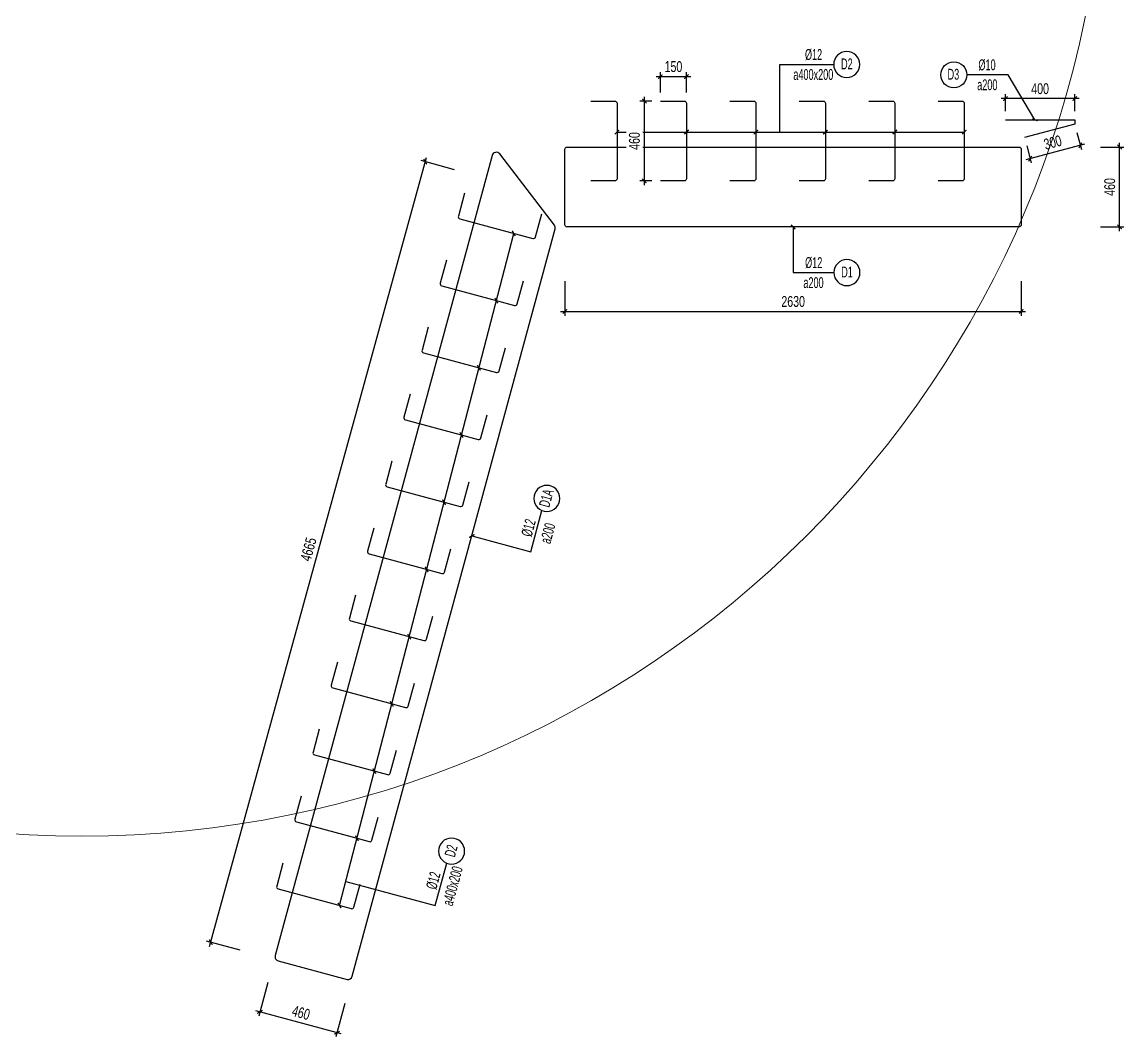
# Model space of a CAD drawing. Header units: millimetres. Extents: x -147841 to 368790, y -162721 to 84261.
# Drawn here: x 266506 to 272852, y -109368 to -103522 of the extents above; entities that cross this region are included whole.
import ezdxf
from ezdxf.enums import TextEntityAlignment as Align

# ---------------------------------------------------------------- set-up
doc = ezdxf.new("R2010")
doc.units = ezdxf.units.MM
doc.header["$LTSCALE"] = 1000
doc.header["$MEASUREMENT"] = 0
doc.header["$PDMODE"] = 1
doc.header["$PDSIZE"] = -10
doc.layers.get('0').update_dxf_attribs({"linetype": 'CONTINUOUS', "lineweight": 18})
doc.layers.get('DEFPOINTS').update_dxf_attribs({"color": 5, "linetype": 'CONTINUOUS', "lineweight": 18})
for name, color, linetype in [('ccu11-Manh', 8, 'CONTINUOUS'), ('ccu11-Thay', 7, 'CONTINUOUS'), ('ccu11-Thepdai', 6, 'CONTINUOUS'), ('KC-Cotthep', 8, 'CONTINUOUS'), ('KC-Dim', 8, 'CONTINUOUS')]:
    doc.layers.add(name, color=color, linetype=linetype)
doc.styles.add('ARIAL', font='arial.ttf', dxfattribs={"width": 0.7})
doc.styles.add('ccu11-dim', font='vnsimli.shx', dxfattribs={"width": 0.65, "bigfont": 'bigfont.shx'})
doc.dimstyles.new('2.5-25', dxfattribs={"dimscale": 25, "dimtxt": 2.5, "dimasz": 1, "dimexe": 1, "dimexo": 2, "dimgap": 1, "dimtad": 1, "dimdec": 1, "dimrnd": 5, "dimdsep": 46, "dimtxsty": 'ARIAL', "dimblk": 'ARCHTICK', "dimcen": -1, "dimdle": 1, "dimclrd": 256, "dimclre": 256, "dimclrt": 3, "dimadec": 0, "dimazin": 2, "dimtfac": 0.1, "dimtdec": 1, "dimtmove": 0, "dimatfit": 1, "dimldrblk": 'ARCHTICK', "dimfxl": 1, "dimtvp": 0.833333, "dimtfill": 1, "dimtolj": 1, "dimtzin": 12, "dimarcsym": 0})
doc.dimstyles.new('ccu11-100x4', dxfattribs={"dimscale": 100, "dimtxt": 2.5, "dimasz": 1, "dimexe": 1, "dimexo": 2, "dimgap": 1, "dimtad": 1, "dimdec": 0, "dimlfac": 0.25, "dimdsep": 46, "dimtxsty": 'ccu11-dim', "dimblk": 'ARCHTICK', "dimcen": -1, "dimdle": 1, "dimclrd": 256, "dimclre": 256, "dimclrt": 31, "dimadec": 0, "dimazin": 2, "dimtfac": 0.1, "dimtdec": 0, "dimtmove": 0, "dimatfit": 1, "dimldrblk": 'ARCHTICK', "dimfxl": 1, "dimtvp": 0.833333, "dimtolj": 1, "dimtzin": 12, "dimarcsym": 0})

# ---------------------------------------------------------------- blocks, each defined once
blk = doc.blocks.new('_ARCHTICK')
at = {"color": 0, "linetype": 'ByBlock', "const_width": 0.3}
blk.add_lwpolyline([(-0.5, -0.5), (0.5, 0.5)], dxfattribs=at)
blk = doc.blocks.new('att_thep_2')
blk.add_circle((-300, 0), 300)
at = {"color": 3, "style": 'ARIAL', "width": 0.6}
blk.add_attdef('DK', text='', height=250, dxfattribs=at).set_placement((467, 105), align=Align.CENTER)
at = {"color": 31, "style": 'ARIAL', "width": 0.6}
blk.add_attdef('SH', text='', height=250, dxfattribs=at).set_placement((-281, -111), align=Align.CENTER)
at = {"color": 2, "style": 'ARIAL', "width": 0.6}
blk.add_attdef('KC', text='', height=250, dxfattribs=at).set_placement((472, -355), align=Align.CENTER)
blk = doc.blocks.new('*D628')
at = {"layer": 'DEFPOINTS', "color": 0, "ltscale": 3000, "transparency": 16777216}
for p in [(272169.4, -103962.9), (272169.4, -104085.5), (272568.7, -104085.5)]:
    blk.add_point(p, dxfattribs=at)
at = {"layer": 'KC-Dim', "lineweight": -2, "ltscale": 3000, "transparency": 16777216}
for p, q in [((272169.4, -104035.5), (272169.4, -103937.9)), ((272568.7, -104035.5), (272568.7, -103937.9)), ((272593.7, -103962.9), (272144.4, -103962.9))]:
    blk.add_line(p, q, dxfattribs=at)
at = {"layer": 'KC-Dim', "lineweight": -2, "ltscale": 3000, "transparency": 16777216, "xscale": 25, "yscale": 25, "zscale": 25, "rotation": 180}
blk.add_blockref('_ARCHTICK', (272169.4, -103962.9), dxfattribs=at)
at = {"layer": 'KC-Dim', "lineweight": -2, "ltscale": 3000, "transparency": 16777216, "xscale": 25, "yscale": 25, "zscale": 25}
blk.add_blockref('_ARCHTICK', (272568.7, -103962.9), dxfattribs=at)
at = {"layer": 'KC-Dim', "color": 3, "ltscale": 3000, "transparency": 16777216, "insert": (272369.1, -103906), "char_height": 62.5, "attachment_point": 5, "style": 'ARIAL', "bg_fill": 3, "box_fill_scale": 1.25, "bg_fill_color": 256, "bg_fill_true_color": 13158600, "bg_fill_transparency": 0}
blk.add_mtext('\\A1;400', dxfattribs=at)
blk = doc.blocks.new('*D629')
at = {"layer": 'DEFPOINTS', "color": 0, "ltscale": 3000, "transparency": 16777216}
for p in [(272568.7, -104109.2), (272279, -104186.4), (272311.7, -104309)]:
    blk.add_point(p, dxfattribs=at)
at = {"layer": 'KC-Dim', "lineweight": -2, "ltscale": 3000, "transparency": 16777216}
for p, q in [((272581.6, -104157.5), (272607.8, -104255.9)), ((272625.5, -104225.3), (272287.6, -104315.4)), ((272291.9, -104234.7), (272318.2, -104333.1))]:
    blk.add_line(p, q, dxfattribs=at)
at = {"layer": 'KC-Dim', "lineweight": -2, "ltscale": 3000, "transparency": 16777216, "xscale": 25, "yscale": 25, "zscale": 25}
for p, rotation in [((272601.4, -104231.8), 14.92381909086665), ((272311.7, -104309), 194.9238190908667)]:
    blk.add_blockref('_ARCHTICK', p, dxfattribs=dict(at, rotation=rotation))
at = {"layer": 'KC-Dim', "color": 3, "ltscale": 3000, "transparency": 16777216, "insert": (272441.9, -104215.4), "char_height": 62.5, "attachment_point": 5, "rotation": 14.92382, "style": 'ARIAL', "bg_fill": 3, "box_fill_scale": 1.25, "bg_fill_color": 256, "bg_fill_true_color": 13158600, "bg_fill_transparency": 0}
blk.add_mtext('\\A1;300', dxfattribs=at)
blk = doc.blocks.new('*D627')
at = {"layer": 'DEFPOINTS', "color": 0, "ltscale": 3000, "transparency": 16777216}
for p in [(272666.7, -104241.7), (272827.1, -104241.7), (272666.7, -104701.7)]:
    blk.add_point(p, dxfattribs=at)
at = {"layer": 'KC-Dim', "lineweight": -2, "ltscale": 3000, "transparency": 16777216}
for p, q in [((272716.7, -104241.7), (272852.1, -104241.7)), ((272827.1, -104726.7), (272827.1, -104216.7)), ((272716.7, -104701.7), (272852.1, -104701.7))]:
    blk.add_line(p, q, dxfattribs=at)
at = {"layer": 'KC-Dim', "lineweight": -2, "ltscale": 3000, "transparency": 16777216, "xscale": 25, "yscale": 25, "zscale": 25}
for p, rotation in [((272827.1, -104241.7), 90), ((272827.1, -104701.7), 270)]:
    blk.add_blockref('_ARCHTICK', p, dxfattribs=dict(at, rotation=rotation))
at = {"layer": 'KC-Dim', "color": 3, "ltscale": 3000, "transparency": 16777216, "insert": (272770.1, -104471.7), "char_height": 62.5, "attachment_point": 5, "rotation": 90, "style": 'ARIAL', "bg_fill": 3, "box_fill_scale": 1.25, "bg_fill_color": 256, "bg_fill_true_color": 13158600, "bg_fill_transparency": 0}
blk.add_mtext('\\A1;460', dxfattribs=at)
blk = doc.blocks.new('*D630')
at = {"layer": 'DEFPOINTS', "color": 0, "ltscale": 3000, "transparency": 16777216}
for p in [(267938.3, -108994.2), (268382.3, -109114.5), (267876.1, -109223.8)]:
    blk.add_point(p, dxfattribs=at)
at = {"layer": 'KC-Dim', "lineweight": -2, "ltscale": 3000, "transparency": 16777216}
for p, q in [((267921.8, -109054.9), (267869.5, -109247.9)), ((268365.9, -109175.2), (268313.6, -109368.2)), ((268344.2, -109350.6), (267851.9, -109217.2))]:
    blk.add_line(p, q, dxfattribs=at)
at = {"layer": 'KC-Dim', "lineweight": -2, "ltscale": 3000, "transparency": 16777216, "xscale": 25, "yscale": 25, "zscale": 25}
for p, rotation in [((267876.1, -109223.8), 164.8377311500937), ((268320.1, -109344.1), 344.8377311500937)]:
    blk.add_blockref('_ARCHTICK', p, dxfattribs=dict(at, rotation=rotation))
at = {"layer": 'KC-Dim', "color": 3, "ltscale": 3000, "transparency": 16777216, "insert": (268113, -109229), "char_height": 62.5, "attachment_point": 5, "rotation": 344.83773, "style": 'ARIAL', "bg_fill": 3, "box_fill_scale": 1.25, "bg_fill_color": 256, "bg_fill_true_color": 13158600, "bg_fill_transparency": 0}
blk.add_mtext('\\A1;460', dxfattribs=at)
blk = doc.blocks.new('*D1078')
at = {"layer": 'DEFPOINTS', "color": 0, "ltscale": 3000, "transparency": 16777216}
for p in [(268828.1, -104325.8), (269414.4, -104486.8), (268179.6, -108983.3)]:
    blk.add_point(p, dxfattribs=at)
at = {"layer": 'KC-Dim', "lineweight": -2, "ltscale": 3000, "transparency": 16777216}
for p, q in [((267586.7, -108846.4), (268834.7, -104301.7)), ((268996.9, -104372.1), (268804, -104319.2)), ((267762.1, -108868.7), (267569.2, -108815.7))]:
    blk.add_line(p, q, dxfattribs=at)
at = {"layer": 'KC-Dim', "lineweight": -2, "ltscale": 3000, "transparency": 16777216, "xscale": 25, "yscale": 25, "zscale": 25}
for p, rotation in [((268828.1, -104325.8), 74.64449290863362), ((267593.3, -108822.3), 254.6444929086336)]:
    blk.add_blockref('_ARCHTICK', p, dxfattribs=dict(at, rotation=rotation))
at = {"layer": 'KC-Dim', "color": 3, "ltscale": 3000, "transparency": 16777216, "insert": (268155.8, -106559), "char_height": 62.5, "attachment_point": 5, "rotation": 74.64449, "style": 'ARIAL', "bg_fill": 3, "box_fill_scale": 1.25, "bg_fill_color": 256, "bg_fill_true_color": 13158600, "bg_fill_transparency": 0}
blk.add_mtext('\\A1;4665', dxfattribs=at)
blk = doc.blocks.new('*D1079')
at = {"layer": 'DEFPOINTS', "color": 0, "ltscale": 3000, "transparency": 16777216}
for p in [(269633, -104471.7), (272260.8, -104471.7), (272260.8, -105188.6)]:
    blk.add_point(p, dxfattribs=at)
at = {"layer": 'KC-Dim', "lineweight": -2, "ltscale": 3000, "transparency": 16777216}
for p, q in [((269633, -105013.6), (269633, -105213.6)), ((272260.8, -105013.6), (272260.8, -105213.6)), ((269608, -105188.6), (272285.8, -105188.6))]:
    blk.add_line(p, q, dxfattribs=at)
at = {"layer": 'KC-Dim', "lineweight": -2, "ltscale": 3000, "transparency": 16777216, "xscale": 25, "yscale": 25, "zscale": 25, "rotation": 180}
blk.add_blockref('_ARCHTICK', (269633, -105188.6), dxfattribs=at)
at = {"layer": 'KC-Dim', "lineweight": -2, "ltscale": 3000, "transparency": 16777216, "xscale": 25, "yscale": 25, "zscale": 25}
blk.add_blockref('_ARCHTICK', (272260.8, -105188.6), dxfattribs=at)
at = {"layer": 'KC-Dim', "color": 3, "ltscale": 3000, "transparency": 16777216, "insert": (270946.9, -105131.7), "char_height": 62.5, "attachment_point": 5, "style": 'ARIAL', "bg_fill": 3, "box_fill_scale": 1.25, "bg_fill_color": 256, "bg_fill_true_color": 13158600, "bg_fill_transparency": 0}
blk.add_mtext('\\A1;2630', dxfattribs=at)
blk = doc.blocks.new('*D1531')
at = {"layer": 'DEFPOINTS', "color": 0, "ltscale": 3000, "transparency": 16777216}
for p in [(270182.5, -103976.9), (270089.9, -104436.9), (270182.5, -104436.9)]:
    blk.add_point(p, dxfattribs=at)
at = {"layer": 'KC-Dim', "lineweight": -2, "ltscale": 3000, "transparency": 16777216}
for p, q in [((270132.5, -103976.9), (270064.9, -103976.9)), ((270089.9, -103951.9), (270089.9, -104461.9)), ((270132.5, -104436.9), (270064.9, -104436.9))]:
    blk.add_line(p, q, dxfattribs=at)
at = {"layer": 'KC-Dim', "lineweight": -2, "ltscale": 3000, "transparency": 16777216, "xscale": 25, "yscale": 25, "zscale": 25}
for p, rotation in [((270089.9, -103976.9), 90), ((270089.9, -104436.9), 270)]:
    blk.add_blockref('_ARCHTICK', p, dxfattribs=dict(at, rotation=rotation))
at = {"layer": 'KC-Dim', "color": 3, "ltscale": 3000, "transparency": 16777216, "insert": (270033, -104206.9), "char_height": 62.5, "attachment_point": 5, "rotation": 90, "style": 'ARIAL', "bg_fill": 3, "box_fill_scale": 1.25, "bg_fill_color": 256, "bg_fill_true_color": 13158600, "bg_fill_transparency": 0}
blk.add_mtext('\\A1;460', dxfattribs=at)
blk = doc.blocks.new('*U1565')
at = {"layer": 'ccu11-Thepdai', "flags": 128}
blk.add_lwpolyline([(75, 230), (-62.5, 230, 0.414214), (-75, 217.5), (-75, -114.4), (-75, -217.5, 0.414214), (-62.5, -230), (75, -230)], format="xyb", dxfattribs=at)
blk = doc.blocks.new('*U1566')
at = {"layer": 'ccu11-Thay', "color": 0, "linetype": 'ByBlock', "lineweight": -2, "transparency": 16777216}
for p in [(0, 0), (400, 0), (800, 0), (1200, 0), (1600, 0), (2000, 0), (2400, 0), (2800, 0), (3200, 0), (3600, 0), (4000, 0)]:
    blk.add_blockref('*U1565', p, dxfattribs=at)
blk = doc.blocks.new('*U1567')
at = {"layer": 'ccu11-Thepdai', "flags": 128}
blk.add_lwpolyline([(75, 230), (-62.5, 230, 0.414214), (-75, 217.5), (-75, -114.4), (-75, -217.5, 0.414214), (-62.5, -230), (75, -230)], format="xyb", dxfattribs=at)
blk = doc.blocks.new('*U1568')
at = {"layer": 'ccu11-Thay', "color": 0, "linetype": 'ByBlock', "lineweight": -2, "transparency": 16777216}
for p in [(0, 0), (400, 0), (800, 0), (1200, 0), (1600, 0), (2000, 0)]:
    blk.add_blockref('*U1567', p, dxfattribs=at)
blk = doc.blocks.new('*D1569')
at = {"layer": 'DEFPOINTS', "color": 0, "ltscale": 3000, "transparency": 16777216}
for p in [(270182.5, -103976.9), (270332.5, -103976.9)]:
    blk.add_point(p, dxfattribs=at)
at = {"layer": 'KC-Dim', "lineweight": -2, "ltscale": 3000, "transparency": 16777216}
for p, q in [((270182.5, -103926.9), (270182.5, -103810.6)), ((270332.5, -103926.9), (270332.5, -103810.6)), ((270157.5, -103835.6), (270357.5, -103835.6))]:
    blk.add_line(p, q, dxfattribs=at)
at = {"layer": 'KC-Dim', "lineweight": -2, "ltscale": 3000, "transparency": 16777216, "xscale": 25, "yscale": 25, "zscale": 25, "rotation": 180}
blk.add_blockref('_ARCHTICK', (270182.5, -103835.6), dxfattribs=at)
at = {"layer": 'KC-Dim', "lineweight": -2, "ltscale": 3000, "transparency": 16777216, "xscale": 25, "yscale": 25, "zscale": 25}
blk.add_blockref('_ARCHTICK', (270332.5, -103835.6), dxfattribs=at)
at = {"layer": 'KC-Dim', "color": 3, "ltscale": 3000, "transparency": 16777216, "insert": (270257.5, -103778.7), "char_height": 62.5, "attachment_point": 5, "style": 'ARIAL', "bg_fill": 3, "box_fill_scale": 1.25, "bg_fill_color": 256, "bg_fill_true_color": 13158600, "bg_fill_transparency": 0}
blk.add_mtext('\\A1;150', dxfattribs=at)
at = {"layer": 'DEFPOINTS', "color": 0, "ltscale": 3000, "transparency": 16777216}
blk.add_point((270332.5, -103835.6), dxfattribs=at)

msp = doc.modelspace()

# ---------------------------------------------------------------- linework, layer by layer
at = {"layer": 'ccu11-Thepdai', "flags": 128}
msp.add_lwpolyline([(272169.45, -104085.5), (272568.7, -104085.5), (272568.7, -104109.15), (272279.04, -104186.35)], dxfattribs=at)
at = {"layer": 'ccu11-Thepdai'}
msp.add_lwpolyline([(272248.25, -104701.67), (269645.48, -104701.67, -0.4142136), (269632.98, -104689.17), (269632.98, -104254.17, -0.4142136), (269645.48, -104241.67), (272248.25, -104241.67, -0.4142136), (272260.75, -104254.17), (272260.75, -104689.17, -0.4142136)], format="xyb", close=True, dxfattribs=at)
at = {"layer": 'ccu11-Thepdai', "flags": 128}
msp.add_lwpolyline([(269571.9, -104691.85), (269256.89, -104281.71, 0.6207019), (269212.93, -104290.4), (267963.9, -108899.6, 0.4150498), (267981.56, -108930.28), (268377.62, -109036.4, 0.4132933), (268408.22, -109018.79), (269576.2, -104713.62, 0.2341094)], format="xyb", close=True, dxfattribs=at)
at = {"layer": 'KC-Dim', "linetype": 'ByBlock', "ltscale": 30, "flags": 128}
msp.add_lwpolyline([(270869.56, -104155.35), (270869.56, -103766.18), (271180.5, -103766.18)], dxfattribs=at)
at = {"layer": 'KC-Dim', "linetype": 'ByBlock', "ltscale": 30}
for points in [[(270332.51, -104155.35), (270732.51, -104155.35)], [(268370.53, -108471.92), (268885.42, -108611.44), (268951.64, -108367.08)]]:
    msp.add_lwpolyline(points, dxfattribs=at)

# ---------------------------------------------------------------- block references
at = {"layer": 'KC-Cotthep'}
ref = msp.add_blockref('att_thep_2', (271180.5, -103766.18), dxfattribs=dict(at, xscale=-0.25, yscale=0.25, zscale=0.25))
ref.add_attrib('KC', 'a400x200', dxfattribs={"layer": '0', "color": 2, "height": 62.5, "style": 'ARIAL', "width": 0.6}).set_placement((271063.15, -103855.01), align=Align.CENTER)
ref.add_attrib('DK', '%%C12', dxfattribs={"layer": '0', "color": 215, "height": 62.5, "style": 'ARIAL', "width": 0.6}).set_placement((271064.49, -103739.83), align=Align.CENTER)
ref.add_attrib('SH', 'D2', dxfattribs={"layer": '0', "color": 31, "height": 62.5, "style": 'ARIAL', "width": 0.6}).set_placement((271256.32, -103794.05), align=Align.CENTER)
ref = msp.add_blockref('att_thep_2', (271181.53, -104965.04), dxfattribs=dict(at, xscale=-0.25, yscale=0.25, zscale=0.25))
ref.add_attrib('KC', 'a200', dxfattribs={"layer": '0', "color": 2, "height": 62.5, "style": 'ARIAL', "width": 0.6}).set_placement((271064.17, -105053.87), align=Align.CENTER)
ref.add_attrib('DK', '%%C12', dxfattribs={"layer": '0', "color": 215, "height": 62.5, "style": 'ARIAL', "width": 0.6}).set_placement((271065.29, -104938.69), align=Align.CENTER)
ref.add_attrib('SH', 'D1', dxfattribs={"layer": '0', "color": 31, "height": 62.5, "style": 'ARIAL', "width": 0.6}).set_placement((271257.35, -104992.91), align=Align.CENTER)
ref = msp.add_blockref('att_thep_2', (269508.73, -106338.26), dxfattribs=dict(at, xscale=-0.25, yscale=0.25, zscale=0.25, rotation=74.8377311502637))
ref.add_attrib('KC', 'a200', dxfattribs={"layer": '0', "color": 2, "height": 62.5, "rotation": 74.837731, "style": 'ARIAL', "width": 0.6}).set_placement((269563.76, -106474.76), align=Align.CENTER)
ref.add_attrib('DK', '%%C12', dxfattribs={"layer": '0', "color": 215, "height": 62.5, "rotation": 74.837731, "style": 'ARIAL', "width": 0.6}).set_placement((269452.95, -106443.34), align=Align.CENTER)
ref.add_attrib('SH', 'D1A', dxfattribs={"layer": '0', "color": 31, "height": 62.5, "rotation": 74.837731, "style": 'ARIAL', "width": 0.6}).set_placement((269555.46, -106272.37), align=Align.CENTER)
ref = msp.add_blockref('att_thep_2', (268960.25, -108369.98), dxfattribs=dict(at, xscale=-0.25, yscale=0.25, zscale=0.25, rotation=74.8377311502637))
ref.add_attrib('KC', 'a400x200', dxfattribs={"layer": '0', "color": 2, "height": 62.5, "rotation": 74.837731, "style": 'ARIAL', "width": 0.6}).set_placement((269015.29, -108506.48), align=Align.CENTER)
ref.add_attrib('DK', '%%C12', dxfattribs={"layer": '0', "color": 215, "height": 62.5, "rotation": 74.837731, "style": 'ARIAL', "width": 0.6}).set_placement((268904.47, -108475.06), align=Align.CENTER)
ref.add_attrib('SH', 'D2', dxfattribs={"layer": '0', "color": 31, "height": 62.5, "rotation": 74.837731, "style": 'ARIAL', "width": 0.6}).set_placement((269006.98, -108304.09), align=Align.CENTER)
at = {"layer": 'KC-Dim', "linetype": 'ByBlock', "ltscale": 30, "xscale": 25, "yscale": 25, "zscale": 25}
for p, rotation in [((270332.51, -104155.35), 180), ((270732.51, -104155.35), 180), ((271132.51, -104155.35), 180), ((271532.51, -104155.35), 180), ((271932.51, -104155.35), 180), ((269337.74, -104739.02), 255.473883920476), ((269237.42, -105126.21), 255.473883920476), ((269137.09, -105513.4), 255.473883920476), ((269036.77, -105900.59), 255.473883920476), ((268936.45, -106287.77), 255.473883920476), ((268836.13, -106674.96), 255.473883920476), ((268735.81, -107062.15), 255.473883920476), ((268635.48, -107449.34), 255.473883920476), ((268535.16, -107836.53), 255.473883920476), ((268434.84, -108223.72), 255.473883920476)]:
    msp.add_blockref('_ARCHTICK', p, dxfattribs=dict(at, rotation=rotation))

# ---------------------------------------------------------------- dimensions: what is measured, and where the dimension line sits
at = {"layer": 'KC-Dim', "ltscale": 3000}
dim = msp.add_linear_dim(base=(272827.05, -104241.67), p1=(272666.74, -104701.67), p2=(272666.74, -104241.67), angle=90, dimstyle='2.5-25', override={"dimfxl": 7, "dimfxlon": 1}, dxfattribs=at)
dim.commit()
dim.dimension.update_dxf_attribs({"geometry": '*D627', "text_midpoint": (272770.14, -104471.67)})

# ---------------------------------------------------------------- leaders
at = {"layer": 'ccu11-Manh', "ltscale": 3000}
msp.add_leader([(270946.87, -104701.67), (270946.87, -104965.04), (271181.53, -104965.04)], dimstyle='ccu11-100x4', override={"dimasz": 0.25, "dimtad": 0}, dxfattribs=at)
at = {"layer": 'KC-Dim', "linetype": 'ByBlock', "ltscale": 30}
for points in [[(269932.51, -104155.35), (271932.51, -104155.35)], [(268334.52, -108610.91), (269337.68, -104739.26)]]:
    msp.add_leader(points, dimstyle='2.5-25', dxfattribs=at)
msp.add_leader([(269096.42, -106482.1), (269435.45, -106573.99), (269500.11, -106335.36)], dimstyle='2.5-25', override={"dimgap": 1, "dimtad": 0, "dimfxl": 7, "dimfxlon": 1}, dxfattribs=at)

# ---------------------------------------------------------------- next in the draw order: dimensions: what is measured, and where the dimension line sits
at = {"layer": 'KC-Dim', "ltscale": 3000}
dim = msp.add_linear_dim(base=(272169.4483, -103962.9362), p1=(272568.7019, -104085.4976), p2=(272169.4483, -104085.4976), angle=180, dimstyle='2.5-25', override={"dimfxl": 7, "dimfxlon": 1}, dxfattribs=at)
dim.commit()
dim.dimension.update_dxf_attribs({"geometry": '*D628', "text_midpoint": (272369.0751, -103906.0254)})
for p1, p2, distance, picture, middle in [((269632.98, -104471.67), (272260.75, -104471.67), -716.96, '*D1079', (270946.87, -105131.7)), ((268382.33, -109114.49), (267938.28, -108994.15), 237.89, '*D630', (268112.97, -109229))]:
    dim = msp.add_aligned_dim(p1=p1, p2=p2, distance=distance, dimstyle='2.5-25', override={"dimfxl": 7, "dimfxlon": 1}, dxfattribs=at)
    dim.commit()
    dim.dimension.update_dxf_attribs({"geometry": picture, "text_midpoint": middle})

# ---------------------------------------------------------------- next in the draw order: block references
at = {"layer": 'KC-Cotthep'}
ref = msp.add_blockref('att_thep_2', (271947.18, -103825.69), dxfattribs=dict(at, xscale=0.25, yscale=0.25, zscale=0.25))
ref.add_attrib('KC', 'a200', dxfattribs={"layer": '0', "color": 2, "height": 62.5, "style": 'ARIAL', "width": 0.6}).set_placement((272065.15, -103914.51), align=Align.CENTER)
ref.add_attrib('DK', '%%C10', dxfattribs={"layer": '0', "color": 15, "height": 62.5, "style": 'ARIAL', "width": 0.6}).set_placement((272063.57, -103799.33), align=Align.CENTER)
ref.add_attrib('SH', 'D3', dxfattribs={"layer": '0', "color": 31, "height": 62.5, "style": 'ARIAL', "width": 0.6}).set_placement((271869.7, -103853.56), align=Align.CENTER)

# ---------------------------------------------------------------- next in the draw order: dimensions: what is measured, and where the dimension line sits
at = {"layer": 'KC-Dim', "ltscale": 3000}
for p1, p2, distance, picture, middle in [((272568.7, -104109.15), (272279.04, -104186.35), 126.91, '*D629', (272441.89, -104215.37)), ((268179.59, -108983.34), (269414.39, -104486.78), 607.99, '*D1078', (268155.82, -106558.99))]:
    dim = msp.add_aligned_dim(p1=p1, p2=p2, distance=distance, dimstyle='2.5-25', override={"dimfxl": 7, "dimfxlon": 1}, dxfattribs=at)
    dim.commit()
    dim.dimension.update_dxf_attribs({"geometry": picture, "text_midpoint": middle})

# ---------------------------------------------------------------- next in the draw order: linework, layer by layer
at = {"layer": 'DEFPOINTS', "ltscale": 3000}
msp.add_circle((266851.25, -102315.13), 5896.08, dxfattribs=at)

# ---------------------------------------------------------------- next in the draw order: block references
at = {"layer": 'ccu11-Thay', "rotation": 74.83773115025676}
msp.add_blockref('*U1566', (268211.2, -108499.84), dxfattribs=at)

# ---------------------------------------------------------------- next in the draw order: leaders
at = {"layer": 'KC-Dim', "ltscale": 3000}
msp.add_leader([(272338.68, -104085.5), (272185.62, -103825.69), (271947.18, -103825.69)], dimstyle='2.5-25', override={"dimgap": 1, "dimtad": 0, "dimfxl": 7, "dimfxlon": 1}, dxfattribs=at)

# ---------------------------------------------------------------- next in the draw order: dimensions: what is measured, and where the dimension line sits
dim = msp.add_linear_dim(base=(270089.91, -104436.89), p1=(270182.51, -103976.89), p2=(270182.51, -104436.89), angle=90, dimstyle='2.5-25', override={"dimfxl": 7, "dimfxlon": 1}, dxfattribs=at)
dim.commit()
dim.dimension.update_dxf_attribs({"geometry": '*D1531', "text_midpoint": (270033, -104206.89)})

# ---------------------------------------------------------------- next in the draw order: block references
at = {"layer": 'ccu11-Thay', "xscale": -1}
msp.add_blockref('*U1568', (271857.51, -104206.89), dxfattribs=at)

# ---------------------------------------------------------------- next in the draw order: dimensions: what is measured, and where the dimension line sits
at = {"layer": 'KC-Dim', "ltscale": 3000}
dim = msp.add_linear_dim(base=(270332.51, -103835.57), p1=(270182.51, -103976.89), p2=(270332.51, -103976.89), dimstyle='2.5-25', override={"dimfxl": 7, "dimfxlon": 1}, dxfattribs=at)
dim.commit()
dim.dimension.update_dxf_attribs({"geometry": '*D1569', "text_midpoint": (270257.51, -103778.66)})

doc.saveas('drawing.dxf')
